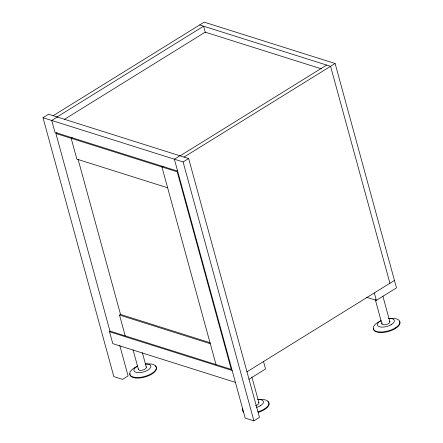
<?xml version="1.0" encoding="UTF-8"?>
<svg xmlns="http://www.w3.org/2000/svg" width="443" height="443" viewBox="0 0 443 443"><rect width="100%" height="100%" fill="white"/><g stroke="black" fill="none" stroke-linecap="round" stroke-linejoin="round"><path stroke-width="0.66" d="M136.787 366.538L137.208 366.228M260.135 405.938L260.55 405.627M391.058 324.841L391.474 324.531M119.704 345.235L128.099 375.93L122.561 379.363L113.834 376.605L43.004 117.705L48.542 114.272L188.629 158.516L259.454 417.417L253.917 420.85L245.189 418.092L174.365 159.192L179.902 155.764M53.127 115.723L204.19 22.15L335.113 63.499L396.496 287.878L376.351 300.354L366.726 297.314M57.053 116.963L203.586 26.198L205.414 32.871M57.274 117.03L51.731 120.463L54.987 132.363L177.621 171.098M64.545 119.283L205.214 32.151L321.696 68.942M55.89 133.465L177.211 171.784L231.263 369.379L109.947 331.065L55.89 133.465L56.997 132.778M72.27 137.601L71.162 138.288L76.861 159.12L167.631 187.788M163.041 166.275L161.933 166.956L215.99 364.556M180.118 155.831L326.652 65.066M184.05 157.071L335.113 63.499M43.004 117.705L183.092 161.95L188.629 158.516M125.219 335.888L119.521 315.056L120.629 314.369M235.421 382.381L112.793 343.652L109.537 331.746L110.645 331.059M246.851 371.871L394.458 280.441M248.883 379.313L265.573 368.975L263.535 361.538M199.66 24.958L330.578 66.306L389.929 283.249M209.982 342.688L120.529 314.43L78.051 159.164M119.521 315.056L210.292 343.724M109.537 331.746L232.165 370.481M395.272 327.925L395.427 328.501M382.818 295.974L389.829 321.601M374.318 292.917L376.351 300.354M375.293 299.618L381.944 323.933M264.349 409.022L264.51 409.598M251.895 377.065L258.911 402.698M183.092 161.95L253.917 420.85M142.364 352.678L146.317 367.136M133.038 349.754L138.432 369.468M134.301 367.945L134.462 368.521M146.013 366.738A4.114 1.8 -15.3 0 1 144.922 369.174A4.114 1.8 -15.3 0 1 140.054 370.315L139.29 370.154A4.114 1.8 -15.3 0 1 138.393 368.997M145.365 364.118A13.716 5.992 -15.3 0 1 154.79 371.04A13.716 5.992 -15.3 0 1 133.432 377.076A13.716 5.992 -15.3 0 1 137.208 366.427M145.166 363.963A8.777 3.832 -15.3 0 1 149.64 368.786A8.777 3.832 -15.3 0 1 136.444 372.43A8.777 3.832 -15.3 0 1 137.679 366.034M156.274 367.253A13.716 5.992 -15.3 0 1 143.981 377.264A13.716 5.992 -15.3 0 1 129.899 373.742M155.177 365.968A13.716 5.992 -15.3 0 1 156.008 366.793M389.524 321.208A4.114 1.8 -15.3 0 1 388.433 323.639A4.114 1.8 -15.3 0 1 383.566 324.78L382.802 324.619A4.114 1.8 -15.3 0 1 382.143 322.936M388.876 318.589A13.716 5.992 -15.3 0 1 398.301 325.505A13.716 5.992 -15.3 0 1 376.943 331.541A13.716 5.992 -15.3 0 1 380.72 320.893M399.785 321.718A13.716 5.992 -15.3 0 1 387.498 331.729A13.716 5.992 -15.3 0 1 373.41 328.208M388.677 318.428A8.777 3.832 -15.3 0 1 393.151 323.252A8.777 3.832 -15.3 0 1 379.956 326.901A8.777 3.832 -15.3 0 1 381.19 320.499M258.601 402.299A4.114 1.8 -15.3 0 1 255.628 405.544M257.953 399.68A13.716 5.992 -15.3 0 1 268.951 403.313A13.716 5.992 -15.3 0 1 258.147 411.768M243.639 411.575A13.716 5.992 -15.3 0 1 242.332 408.728M267.766 401.53A13.716 5.992 -15.3 0 1 258.302 412.344M243.794 412.151A13.716 5.992 -15.3 0 1 242.487 409.299M257.754 399.525A8.777 3.832 -15.3 0 1 263.474 402.288A8.777 3.832 -15.3 0 1 256.58 407.388"/></g></svg>
